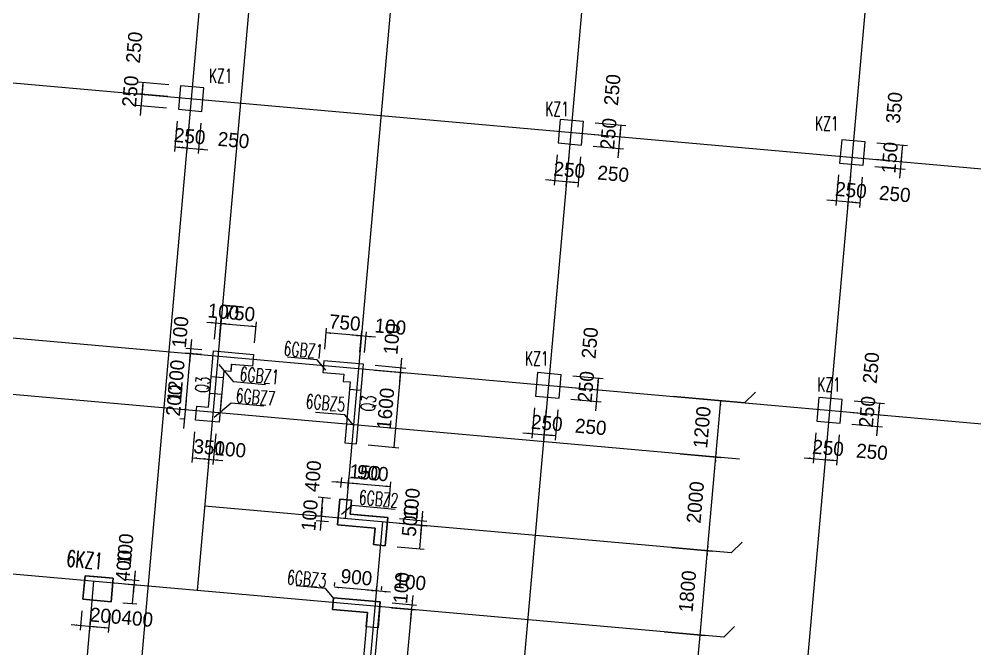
# Model space of a CAD drawing. Extents: x 387171 to 699106, y 11966 to 245688.
# Drawn here: x 638718 to 659030, y 62649 to 76034 of the extents above; entities that cross this region are included whole.
import ezdxf

# ---------------------------------------------------------------- set-up
doc = ezdxf.new("R2010")
doc.units = 0
doc.header["$LTSCALE"] = 100
doc.header["$MEASUREMENT"] = 0
for name, color, linetype in [('b边缘构件', 235, 'Continuous'), ('cnum', 7, 'Continuous'), ('COLU', 7, 'Continuous'), ('colu-主楼', 7, 'Continuous'), ('DIM', 3, 'Continuous'), ('DOTE', 253, 'Continuous'), ('L-AXIS', 3, 'Continuous'), ('NUM', 7, 'Continuous'), ('TEXT', 7, 'Continuous'), ('THIN', 7, 'Continuous'), ('wall-主楼', 2, 'Continuous'), ('Y阴影', 254, 'Continuous'), ('剪力墙身标注', 7, 'Continuous'), ('小尺寸', 4, 'Continuous'), ('柱', 2, 'Continuous')]:
    doc.layers.add(name, color=color, linetype=linetype)
doc.styles.add('hztxt', font='hztxt')
doc.styles.get("Standard").update_dxf_attribs({"font": 'standard'})
doc.dimstyles.get("Standard").update_dxf_attribs({"dimtxt": 300, "dimasz": 100, "dimexe": 100, "dimexo": 250, "dimgap": 100, "dimtad": 0, "dimtoh": 1, "dimdec": 0, "dimdsep": 46, "dimcen": 0.09, "dimclrt": 7, "dimadec": 0, "dimazin": 0, "dimtfac": 1, "dimtdec": 4, "dimtofl": 0, "dimtmove": 0, "dimatfit": 3, "dimfxl": 1, "dimtolj": 1, "dimtzin": 0, "dimarcsym": 0})

# ---------------------------------------------------------------- blocks, each defined once
blk = doc.blocks.new('*D3689')
at = {"layer": 'L-AXIS', "color": 0, "linetype": 'ByBlock', "lineweight": -2}
for p, q in [((652431, 63011), (653291, 62935)), ((652926, 59956), (653191, 62944)), ((652166, 60023), (653025, 59947))]:
    blk.add_line(p, q, dxfattribs=at)
for points in [[(653191, 62944), (653199, 62843), (653165, 62846)], [(652926, 59956), (652918, 60057), (652951, 60054)]]:
    blk.add_solid(points, dxfattribs=at)
at = {"layer": 'L-AXIS', "color": 7, "linetype": 'Continuous', "lineweight": -2, "insert": (652710, 61481), "char_height": 300, "width": 780, "attachment_point": 5, "rotation": 84.9316, "style": 'hztxt'}
blk.add_mtext('3000', dxfattribs=at)
blk = doc.blocks.new('*D235')
at = {"layer": 'L-AXIS', "color": 0, "linetype": 'ByBlock', "lineweight": -2}
for p, q in [((652767, 66796), (653626, 66720)), ((653350, 64737), (653527, 66729)), ((652590, 64804), (653450, 64728))]:
    blk.add_line(p, q, dxfattribs=at)
for points in [[(653527, 66729), (653534, 66628), (653501, 66631)], [(653350, 64737), (653342, 64838), (653375, 64835)]]:
    blk.add_solid(points, dxfattribs=at)
at = {"layer": 'L-AXIS', "color": 7, "linetype": 'Continuous', "lineweight": -2, "insert": (653090, 65764), "char_height": 300, "width": 780, "attachment_point": 5, "rotation": 84.9316, "style": 'hztxt'}
blk.add_mtext('2000', dxfattribs=at)
blk = doc.blocks.new('*D463')
at = {"layer": 'L-AXIS', "color": 0, "linetype": 'ByBlock', "lineweight": -2}
for p, q in [((652590, 64804), (653450, 64728)), ((653191, 62944), (653350, 64737)), ((652431, 63011), (653291, 62935))]:
    blk.add_line(p, q, dxfattribs=at)
for points in [[(653350, 64737), (653358, 64636), (653324, 64639)], [(653191, 62944), (653183, 63045), (653216, 63042)]]:
    blk.add_solid(points, dxfattribs=at)
at = {"layer": 'L-AXIS', "color": 7, "linetype": 'Continuous', "lineweight": -2, "insert": (652922, 63871), "char_height": 300, "width": 690, "attachment_point": 5, "rotation": 84.9316, "style": 'hztxt'}
blk.add_mtext('1800', dxfattribs=at)
blk = doc.blocks.new('*D709')
at = {"layer": 'L-AXIS', "color": 0, "linetype": 'ByBlock', "lineweight": -2}
for p, q in [((652873, 67992), (653732, 67915)), ((653527, 66729), (653633, 67924)), ((652767, 66796), (653626, 66720))]:
    blk.add_line(p, q, dxfattribs=at)
for points in [[(653633, 67924), (653640, 67823), (653607, 67826)], [(653527, 66729), (653519, 66830), (653552, 66827)]]:
    blk.add_solid(points, dxfattribs=at)
at = {"layer": 'L-AXIS', "color": 7, "linetype": 'Continuous', "lineweight": -2, "insert": (653231, 67358), "char_height": 300, "width": 690, "attachment_point": 5, "rotation": 84.9316, "style": 'hztxt'}
blk.add_mtext('1200', dxfattribs=at)
blk = doc.blocks.new('*D275')
at = {"layer": '小尺寸', "color": 0, "linetype": 'ByBlock', "lineweight": -2}
for p, q in [((642447, 67260), (642390, 66612)), ((642796, 67229), (642739, 66581)), ((642399, 66712), (642748, 66681))]:
    blk.add_line(p, q, dxfattribs=at)
for points in [[(642399, 66712), (642500, 66720), (642497, 66687)], [(642748, 66681), (642646, 66673), (642649, 66706)]]:
    blk.add_solid(points, dxfattribs=at)
at = {"layer": '小尺寸', "color": 7, "linetype": 'Continuous', "lineweight": -2, "insert": (642760, 66931), "char_height": 300, "width": 566.67, "attachment_point": 5, "rotation": 354.9316, "style": 'hztxt'}
blk.add_mtext('350', dxfattribs=at)
blk = doc.blocks.new('*D2735')
at = {"layer": '小尺寸', "color": 0, "linetype": 'ByBlock', "lineweight": -2}
for p, q in [((646279, 68576), (646926, 68519)), ((646685, 66934), (646827, 68528)), ((646137, 66983), (646785, 66925))]:
    blk.add_line(p, q, dxfattribs=at)
for points in [[(646827, 68528), (646834, 68427), (646801, 68430)], [(646685, 66934), (646678, 67035), (646711, 67032)]]:
    blk.add_solid(points, dxfattribs=at)
at = {"layer": '小尺寸', "color": 7, "linetype": 'Continuous', "lineweight": -2, "insert": (646507, 67753), "char_height": 300, "width": 685, "attachment_point": 5, "rotation": 84.9316, "style": 'hztxt'}
blk.add_mtext('1600', dxfattribs=at)
blk = doc.blocks.new('*D3227')
at = {"layer": '小尺寸', "color": 0, "linetype": 'ByBlock', "lineweight": -2}
for p, q in [((646288, 68676), (646935, 68619)), ((646809, 68329), (646853, 68827)), ((646279, 68576), (646926, 68519))]:
    blk.add_line(p, q, dxfattribs=at)
for points in [[(646835, 68628), (646828, 68729), (646861, 68726)], [(646827, 68528), (646834, 68427), (646801, 68430)]]:
    blk.add_solid(points, dxfattribs=at)
at = {"layer": '小尺寸', "color": 7, "linetype": 'Continuous', "lineweight": -2, "insert": (646639, 69238), "char_height": 300, "width": 476.67, "attachment_point": 5, "rotation": 84.9316, "style": 'hztxt'}
blk.add_mtext('100', dxfattribs=at)
blk = doc.blocks.new('*D1941')
at = {"layer": '小尺寸', "color": 0, "linetype": 'ByBlock', "lineweight": -2}
for p, q in [((642380, 69223), (642336, 68725)), ((642593, 68903), (642254, 68933)), ((642602, 69003), (642263, 69033))]:
    blk.add_line(p, q, dxfattribs=at)
for points in [[(642362, 69024), (642355, 69125), (642388, 69122)], [(642354, 68925), (642361, 68824), (642328, 68826)]]:
    blk.add_solid(points, dxfattribs=at)
at = {"layer": '小尺寸', "color": 7, "linetype": 'Continuous', "lineweight": -2, "insert": (642143, 69383), "char_height": 300, "width": 476.67, "attachment_point": 5, "rotation": 84.9316, "style": 'hztxt'}
blk.add_mtext('100', dxfattribs=at)
blk = doc.blocks.new('*D4309')
at = {"layer": '小尺寸', "color": 0, "linetype": 'ByBlock', "lineweight": -2}
for p, q in [((646613, 63854), (646115, 63899)), ((646316, 63905), (646323, 63981)), ((646416, 63896), (646423, 63972))]:
    blk.add_line(p, q, dxfattribs=at)
for points in [[(646314, 63881), (646213, 63873), (646216, 63906)], [(646414, 63872), (646515, 63880), (646512, 63847)]]:
    blk.add_solid(points, dxfattribs=at)
at = {"layer": '小尺寸', "color": 7, "linetype": 'Continuous', "lineweight": -2, "insert": (647031, 64068), "char_height": 300, "width": 476.67, "attachment_point": 5, "rotation": 354.9316, "style": 'hztxt'}
blk.add_mtext('100', dxfattribs=at)
blk = doc.blocks.new('*D169')
at = {"layer": '小尺寸', "color": 0, "linetype": 'ByBlock', "lineweight": -2}
for p, q in [((645420, 63984), (645427, 64060)), ((646314, 63881), (645418, 63960)), ((646316, 63905), (646323, 63981))]:
    blk.add_line(p, q, dxfattribs=at)
for points in [[(645418, 63960), (645519, 63968), (645516, 63935)], [(646314, 63881), (646213, 63873), (646216, 63906)]]:
    blk.add_solid(points, dxfattribs=at)
at = {"layer": '小尺寸', "color": 7, "linetype": 'Continuous', "lineweight": -2, "insert": (645888, 64170), "char_height": 300, "width": 556.67, "attachment_point": 5, "rotation": 354.9316, "style": 'hztxt'}
blk.add_mtext('900', dxfattribs=at)
blk = doc.blocks.new('*D2409')
at = {"layer": '小尺寸', "color": 0, "linetype": 'ByBlock', "lineweight": -2}
for p, q in [((647082, 63787), (647038, 63289)), ((646643, 63625), (647164, 63579)), ((646634, 63525), (647155, 63479))]:
    blk.add_line(p, q, dxfattribs=at)
for points in [[(647064, 63588), (647056, 63689), (647090, 63686)], [(647055, 63488), (647063, 63387), (647030, 63390)]]:
    blk.add_solid(points, dxfattribs=at)
at = {"layer": '小尺寸', "color": 7, "linetype": 'Continuous', "lineweight": -2, "insert": (646845, 63947), "char_height": 300, "width": 476.67, "attachment_point": 5, "rotation": 84.9316, "style": 'hztxt'}
blk.add_mtext('100', dxfattribs=at)
blk = doc.blocks.new('*D2652')
at = {"layer": '小尺寸', "color": 0, "linetype": 'ByBlock', "lineweight": -2}
for p, q in [((646634, 63525), (647155, 63479)), ((647055, 63488), (646711, 59603)), ((646290, 59641), (646810, 59594))]:
    blk.add_line(p, q, dxfattribs=at)
for points in [[(647055, 63488), (647063, 63387), (647030, 63390)], [(646711, 59603), (646703, 59704), (646736, 59701)]]:
    blk.add_solid(points, dxfattribs=at)
at = {"layer": '小尺寸', "color": 7, "linetype": 'Continuous', "lineweight": -2, "insert": (646634, 61568), "char_height": 300, "width": 775, "attachment_point": 5, "rotation": 84.9316, "style": 'hztxt'}
blk.add_mtext('3900', dxfattribs=at)
blk = doc.blocks.new('*D1016')
at = {"layer": '小尺寸', "color": 0, "linetype": 'ByBlock', "lineweight": -2}
for p, q in [((642873, 69230), (642913, 69677)), ((642705, 69595), (643203, 69551)), ((642973, 69221), (643012, 69668))]:
    blk.add_line(p, q, dxfattribs=at)
for points in [[(642904, 69577), (642803, 69569), (642806, 69602)], [(643004, 69568), (643105, 69576), (643102, 69543)]]:
    blk.add_solid(points, dxfattribs=at)
at = {"layer": '小尺寸', "color": 7, "linetype": 'Continuous', "lineweight": -2, "insert": (643061, 69814), "char_height": 300, "width": 476.67, "attachment_point": 5, "rotation": 354.9316, "style": 'hztxt'}
blk.add_mtext('100', dxfattribs=at)
blk = doc.blocks.new('*D1544')
at = {"layer": '小尺寸', "color": 0, "linetype": 'ByBlock', "lineweight": -2}
for p, q in [((642973, 69221), (643012, 69668)), ((643004, 69568), (643751, 69502)), ((643720, 69155), (643760, 69602))]:
    blk.add_line(p, q, dxfattribs=at)
for points in [[(643004, 69568), (643105, 69576), (643102, 69543)], [(643751, 69502), (643650, 69494), (643653, 69527)]]:
    blk.add_solid(points, dxfattribs=at)
at = {"layer": '小尺寸', "color": 7, "linetype": 'Continuous', "lineweight": -2, "insert": (643399, 69784), "char_height": 300, "width": 566.67, "attachment_point": 5, "rotation": 354.9316, "style": 'hztxt'}
blk.add_mtext('750', dxfattribs=at)
blk = doc.blocks.new('*D1813')
at = {"layer": '小尺寸', "color": 0, "linetype": 'ByBlock', "lineweight": -2}
for p, q in [((646290, 69273), (645792, 69317)), ((645961, 68956), (646000, 69399)), ((646061, 68947), (646100, 69391))]:
    blk.add_line(p, q, dxfattribs=at)
for points in [[(645992, 69300), (645890, 69292), (645893, 69325)], [(646091, 69291), (646192, 69299), (646189, 69265)]]:
    blk.add_solid(points, dxfattribs=at)
at = {"layer": '小尺寸', "color": 7, "linetype": 'Continuous', "lineweight": -2, "insert": (646609, 69496), "char_height": 300, "width": 476.67, "attachment_point": 5, "rotation": 354.9316, "style": 'hztxt'}
blk.add_mtext('100', dxfattribs=at)
blk = doc.blocks.new('*D3851')
at = {"layer": '小尺寸', "color": 0, "linetype": 'ByBlock', "lineweight": -2}
for p, q in [((645214, 69022), (645253, 69466)), ((645992, 69300), (645244, 69366)), ((645961, 68956), (646000, 69399))]:
    blk.add_line(p, q, dxfattribs=at)
for points in [[(645244, 69366), (645346, 69374), (645343, 69341)], [(645992, 69300), (645890, 69292), (645893, 69325)]]:
    blk.add_solid(points, dxfattribs=at)
at = {"layer": '小尺寸', "color": 7, "linetype": 'Continuous', "lineweight": -2, "insert": (645640, 69582), "char_height": 300, "width": 566.67, "attachment_point": 5, "rotation": 354.9316, "style": 'hztxt'}
blk.add_mtext('750', dxfattribs=at)
blk = doc.blocks.new('*D4082')
at = {"layer": '小尺寸', "color": 0, "linetype": 'ByBlock', "lineweight": -2}
for p, q in [((645709, 66105), (645724, 66278)), ((645715, 66179), (646611, 66099)), ((646575, 65689), (646620, 66199))]:
    blk.add_line(p, q, dxfattribs=at)
for points in [[(645715, 66179), (645816, 66186), (645813, 66153)], [(646611, 66099), (646510, 66091), (646513, 66125)]]:
    blk.add_solid(points, dxfattribs=at)
at = {"layer": '小尺寸', "color": 7, "linetype": 'Continuous', "lineweight": -2, "insert": (646235, 66384), "char_height": 300, "width": 556.67, "attachment_point": 5, "rotation": 354.9316, "style": 'hztxt'}
blk.add_mtext('900', dxfattribs=at)
blk = doc.blocks.new('*D4320')
at = {"layer": '小尺寸', "color": 0, "linetype": 'ByBlock', "lineweight": -2}
for p, q in [((646793, 65318), (647370, 65267)), ((647271, 65276), (647227, 64778)), ((646749, 64820), (647326, 64769))]:
    blk.add_line(p, q, dxfattribs=at)
for points in [[(647271, 65276), (647278, 65175), (647245, 65178)], [(647227, 64778), (647219, 64879), (647252, 64876)]]:
    blk.add_solid(points, dxfattribs=at)
at = {"layer": '小尺寸', "color": 7, "linetype": 'Continuous', "lineweight": -2, "insert": (647028, 65372), "char_height": 300, "width": 566.67, "attachment_point": 5, "rotation": 84.9316, "style": 'hztxt'}
blk.add_mtext('500', dxfattribs=at)
blk = doc.blocks.new('*D4286')
at = {"layer": '小尺寸', "color": 0, "linetype": 'ByBlock', "lineweight": -2}
for p, q in [((645334, 65849), (645076, 65872)), ((645140, 65465), (645175, 65863)), ((645299, 65451), (645040, 65474))]:
    blk.add_line(p, q, dxfattribs=at)
for points in [[(645175, 65863), (645183, 65762), (645150, 65765)], [(645140, 65465), (645132, 65566), (645165, 65563)]]:
    blk.add_solid(points, dxfattribs=at)
at = {"layer": '小尺寸', "color": 7, "linetype": 'Continuous', "lineweight": -2, "insert": (644965, 66320), "char_height": 300, "width": 576.67, "attachment_point": 5, "rotation": 84.9316, "style": 'hztxt'}
blk.add_mtext('400', dxfattribs=at)
blk = doc.blocks.new('*D2830')
at = {"layer": '小尺寸', "color": 0, "linetype": 'ByBlock', "lineweight": -2}
for p, q in [((645158, 65664), (645114, 65166)), ((645299, 65451), (645041, 65474)), ((645290, 65351), (645032, 65374))]:
    blk.add_line(p, q, dxfattribs=at)
for points in [[(645141, 65465), (645133, 65566), (645166, 65563)], [(645132, 65365), (645140, 65264), (645106, 65267)]]:
    blk.add_solid(points, dxfattribs=at)
at = {"layer": '小尺寸', "color": 7, "linetype": 'Continuous', "lineweight": -2, "insert": (644892, 65489), "char_height": 300, "width": 476.67, "attachment_point": 5, "rotation": 84.9316, "style": 'hztxt'}
blk.add_mtext('100', dxfattribs=at)
blk = doc.blocks.new('*D3073')
at = {"layer": '小尺寸', "color": 0, "linetype": 'ByBlock', "lineweight": -2}
for p, q in [((646802, 65418), (647382, 65366)), ((647256, 65077), (647300, 65575)), ((646793, 65318), (647373, 65267))]:
    blk.add_line(p, q, dxfattribs=at)
for points in [[(647282, 65375), (647275, 65476), (647308, 65473)], [(647273, 65276), (647281, 65175), (647248, 65178)]]:
    blk.add_solid(points, dxfattribs=at)
at = {"layer": '小尺寸', "color": 7, "linetype": 'Continuous', "lineweight": -2, "insert": (647063, 65734), "char_height": 300, "width": 476.67, "attachment_point": 5, "rotation": 84.9316, "style": 'hztxt'}
blk.add_mtext('100', dxfattribs=at)
blk = doc.blocks.new('*D1314')
at = {"layer": '小尺寸', "color": 0, "linetype": 'ByBlock', "lineweight": -2}
for p, q in [((642796, 67229), (642739, 66579)), ((642896, 67220), (642838, 66570)), ((642548, 66697), (643046, 66652))]:
    blk.add_line(p, q, dxfattribs=at)
for points in [[(642747, 66679), (642646, 66671), (642649, 66704)], [(642847, 66670), (642948, 66678), (642945, 66645)]]:
    blk.add_solid(points, dxfattribs=at)
at = {"layer": '小尺寸', "color": 7, "linetype": 'Continuous', "lineweight": -2, "insert": (643206, 66889), "char_height": 300, "width": 476.67, "attachment_point": 5, "rotation": 354.9316, "style": 'hztxt'}
blk.add_mtext('100', dxfattribs=at)
blk = doc.blocks.new('*D1537')
at = {"layer": '小尺寸', "color": 0, "linetype": 'ByBlock', "lineweight": -2}
for p, q in [((642267, 67928), (642214, 67331)), ((642238, 67730), (642150, 67738)), ((642221, 67531), (642132, 67539))]:
    blk.add_line(p, q, dxfattribs=at)
for points in [[(642249, 67729), (642241, 67830), (642275, 67827)], [(642232, 67530), (642239, 67429), (642206, 67432)]]:
    blk.add_solid(points, dxfattribs=at)
at = {"layer": '小尺寸', "color": 7, "linetype": 'Continuous', "lineweight": -2, "insert": (642016, 67931), "char_height": 300, "width": 566.67, "attachment_point": 5, "rotation": 84.9316, "style": 'hztxt'}
blk.add_mtext('200', dxfattribs=at)
blk = doc.blocks.new('*D2758')
at = {"layer": '小尺寸', "color": 0, "linetype": 'ByBlock', "lineweight": -2}
for p, q in [((640052, 63457), (640016, 63048)), ((640252, 63439), (640215, 63030)), ((639826, 63165), (640423, 63112))]:
    blk.add_line(p, q, dxfattribs=at)
for points in [[(640025, 63148), (639924, 63140), (639927, 63173)], [(640224, 63130), (640325, 63138), (640322, 63104)]]:
    blk.add_solid(points, dxfattribs=at)
at = {"layer": '小尺寸', "color": 7, "linetype": 'Continuous', "lineweight": -2, "insert": (640558, 63351), "char_height": 300, "width": 566.67, "attachment_point": 5, "rotation": 354.9316, "style": 'hztxt'}
blk.add_mtext('200', dxfattribs=at)
blk = doc.blocks.new('*D2987')
at = {"layer": '小尺寸', "color": 0, "linetype": 'ByBlock', "lineweight": -2}
for p, q in [((640252, 63439), (640215, 63030)), ((640650, 63404), (640614, 62995)), ((640224, 63130), (640622, 63095))]:
    blk.add_line(p, q, dxfattribs=at)
for points in [[(640224, 63130), (640325, 63138), (640322, 63104)], [(640622, 63095), (640521, 63087), (640524, 63120)]]:
    blk.add_solid(points, dxfattribs=at)
at = {"layer": '小尺寸', "color": 7, "linetype": 'Continuous', "lineweight": -2, "insert": (641230, 63292), "char_height": 300, "width": 576.67, "attachment_point": 5, "rotation": 354.9316, "style": 'hztxt'}
blk.add_mtext('400', dxfattribs=at)
blk = doc.blocks.new('*D2954')
at = {"layer": '小尺寸', "color": 0, "linetype": 'ByBlock', "lineweight": -2}
for p, q in [((641184, 64310), (641140, 63812)), ((640956, 64029), (641257, 64002)), ((640965, 64129), (641266, 64102))]:
    blk.add_line(p, q, dxfattribs=at)
for points in [[(641167, 64111), (641159, 64212), (641192, 64209)], [(641158, 64011), (641165, 63910), (641132, 63913)]]:
    blk.add_solid(points, dxfattribs=at)
at = {"layer": '小尺寸', "color": 7, "linetype": 'Continuous', "lineweight": -2, "insert": (640974, 64767), "char_height": 300, "width": 476.67, "attachment_point": 5, "rotation": 84.9316, "style": 'hztxt'}
blk.add_mtext('100', dxfattribs=at)
blk = doc.blocks.new('*D3172')
at = {"layer": '小尺寸', "color": 0, "linetype": 'ByBlock', "lineweight": -2}
for p, q in [((640956, 64029), (641257, 64002)), ((641158, 64011), (641122, 63613)), ((640921, 63630), (641222, 63604))]:
    blk.add_line(p, q, dxfattribs=at)
for points in [[(641158, 64011), (641165, 63910), (641132, 63913)], [(641122, 63613), (641115, 63714), (641148, 63711)]]:
    blk.add_solid(points, dxfattribs=at)
at = {"layer": '小尺寸', "color": 7, "linetype": 'Continuous', "lineweight": -2, "insert": (640943, 64420), "char_height": 300, "width": 576.67, "attachment_point": 5, "rotation": 84.9316, "style": 'hztxt'}
blk.add_mtext('400', dxfattribs=at)
blk = doc.blocks.new('*D2892')
at = {"layer": '小尺寸', "color": 0, "linetype": 'ByBlock', "lineweight": -2}
for p, q in [((645556, 66081), (645574, 66292)), ((645705, 66067), (645724, 66278)), ((645366, 66210), (645914, 66161))]:
    blk.add_line(p, q, dxfattribs=at)
for points in [[(645566, 66192), (645464, 66184), (645467, 66217)], [(645715, 66179), (645816, 66186), (645813, 66153)]]:
    blk.add_solid(points, dxfattribs=at)
at = {"layer": '小尺寸', "color": 7, "linetype": 'Continuous', "lineweight": -2, "insert": (646074, 66398), "char_height": 300, "width": 476.67, "attachment_point": 5, "rotation": 354.9316, "style": 'hztxt'}
blk.add_mtext('150', dxfattribs=at)
blk = doc.blocks.new('*D3123')
at = {"layer": '小尺寸', "color": 0, "linetype": 'ByBlock', "lineweight": -2}
for p, q in [((642354, 68925), (642248, 67729)), ((642593, 68903), (642254, 68933)), ((642487, 67708), (642148, 67738))]:
    blk.add_line(p, q, dxfattribs=at)
for points in [[(642354, 68925), (642361, 68824), (642328, 68826)], [(642248, 67729), (642240, 67830), (642273, 67827)]]:
    blk.add_solid(points, dxfattribs=at)
at = {"layer": '小尺寸', "color": 7, "linetype": 'Continuous', "lineweight": -2, "insert": (642052, 68349), "char_height": 300, "width": 690, "attachment_point": 5, "rotation": 84.9316, "style": 'hztxt'}
blk.add_mtext('1200', dxfattribs=at)
blk = doc.blocks.new('*D3832')
at = {"layer": 'DIM', "color": 0, "linetype": 'ByBlock', "lineweight": -2}
for p, q in [((656134, 72722), (656076, 72075)), ((656383, 72700), (656326, 72053)), ((655886, 72192), (656534, 72134))]:
    blk.add_line(p, q, dxfattribs=at)
for points in [[(656085, 72174), (655984, 72166), (655987, 72200)], [(656334, 72152), (656435, 72160), (656432, 72127)]]:
    blk.add_solid(points, dxfattribs=at)
at = {"layer": 'DIM', "color": 7, "linetype": 'Continuous', "lineweight": -2, "insert": (656397, 72398), "char_height": 300, "width": 566.67, "attachment_point": 5, "rotation": 354.9316, "style": 'hztxt'}
blk.add_mtext('250', dxfattribs=at)
blk = doc.blocks.new('*D4042')
at = {"layer": 'DIM', "color": 0, "linetype": 'ByBlock', "lineweight": -2}
for p, q in [((656383, 72700), (656326, 72053)), ((656632, 72678), (656575, 72030)), ((656334, 72152), (656583, 72130))]:
    blk.add_line(p, q, dxfattribs=at)
for points in [[(656334, 72152), (656435, 72160), (656432, 72127)], [(656583, 72130), (656482, 72122), (656485, 72155)]]:
    blk.add_solid(points, dxfattribs=at)
at = {"layer": 'DIM', "color": 7, "linetype": 'Continuous', "lineweight": -2, "insert": (657329, 72315), "char_height": 300, "width": 566.67, "attachment_point": 5, "rotation": 354.9316, "style": 'hztxt'}
blk.add_mtext('250', dxfattribs=at)
blk = doc.blocks.new('*D170')
at = {"layer": 'DIM', "color": 0, "linetype": 'ByBlock', "lineweight": -2}
for p, q in [((657433, 72657), (657482, 73205)), ((656916, 73054), (657564, 72997)), ((656903, 72905), (657551, 72847))]:
    blk.add_line(p, q, dxfattribs=at)
for points in [[(657464, 73006), (657456, 73107), (657490, 73104)], [(657451, 72856), (657459, 72755), (657425, 72758)]]:
    blk.add_solid(points, dxfattribs=at)
at = {"layer": 'DIM', "color": 7, "linetype": 'Continuous', "lineweight": -2, "insert": (657221, 73089), "char_height": 300, "width": 476.67, "attachment_point": 5, "rotation": 84.9316, "style": 'hztxt'}
blk.add_mtext('150', dxfattribs=at)
blk = doc.blocks.new('*D392')
at = {"layer": 'DIM', "color": 0, "linetype": 'ByBlock', "lineweight": -2}
for p, q in [((656947, 73403), (657595, 73345)), ((657464, 73006), (657495, 73354)), ((656916, 73054), (657564, 72997))]:
    blk.add_line(p, q, dxfattribs=at)
for points in [[(657495, 73354), (657503, 73253), (657470, 73256)], [(657464, 73006), (657456, 73107), (657490, 73104)]]:
    blk.add_solid(points, dxfattribs=at)
at = {"layer": 'DIM', "color": 7, "linetype": 'Continuous', "lineweight": -2, "insert": (657315, 74150), "char_height": 300, "width": 566.67, "attachment_point": 5, "rotation": 84.9316, "style": 'hztxt'}
blk.add_mtext('350', dxfattribs=at)
blk = doc.blocks.new('*D2211')
at = {"layer": 'DIM', "color": 0, "linetype": 'ByBlock', "lineweight": -2}
for p, q in [((655648, 67244), (655591, 66596)), ((655897, 67221), (655840, 66574)), ((655400, 66713), (656048, 66656))]:
    blk.add_line(p, q, dxfattribs=at)
for points in [[(655599, 66696), (655498, 66688), (655501, 66721)], [(655848, 66674), (655950, 66681), (655947, 66648)]]:
    blk.add_solid(points, dxfattribs=at)
at = {"layer": 'DIM', "color": 7, "linetype": 'Continuous', "lineweight": -2, "insert": (655911, 66919), "char_height": 300, "width": 566.67, "attachment_point": 5, "rotation": 354.9316, "style": 'hztxt'}
blk.add_mtext('250', dxfattribs=at)
blk = doc.blocks.new('*D2722')
at = {"layer": 'DIM', "color": 0, "linetype": 'ByBlock', "lineweight": -2}
for p, q in [((655897, 67221), (655840, 66574)), ((656146, 67199), (656089, 66552)), ((655848, 66674), (656097, 66652))]:
    blk.add_line(p, q, dxfattribs=at)
for points in [[(655848, 66674), (655950, 66681), (655947, 66648)], [(656097, 66652), (655996, 66644), (655999, 66677)]]:
    blk.add_solid(points, dxfattribs=at)
at = {"layer": 'DIM', "color": 7, "linetype": 'Continuous', "lineweight": -2, "insert": (656843, 66836), "char_height": 300, "width": 566.67, "attachment_point": 5, "rotation": 354.9316, "style": 'hztxt'}
blk.add_mtext('250', dxfattribs=at)
blk = doc.blocks.new('*D2924')
at = {"layer": 'DIM', "color": 0, "linetype": 'ByBlock', "lineweight": -2}
for p, q in [((656439, 67675), (657087, 67618)), ((656947, 67179), (657005, 67826)), ((656417, 67426), (657065, 67369))]:
    blk.add_line(p, q, dxfattribs=at)
for points in [[(656987, 67627), (656979, 67728), (657013, 67725)], [(656965, 67378), (656973, 67277), (656940, 67280)]]:
    blk.add_solid(points, dxfattribs=at)
at = {"layer": 'DIM', "color": 7, "linetype": 'Continuous', "lineweight": -2, "insert": (656742, 67689), "char_height": 300, "width": 566.67, "attachment_point": 5, "rotation": 84.9316, "style": 'hztxt'}
blk.add_mtext('250', dxfattribs=at)
blk = doc.blocks.new('*D938')
at = {"layer": 'DIM', "color": 0, "linetype": 'ByBlock', "lineweight": -2}
for p, q in [((656461, 67924), (657109, 67867)), ((656987, 67627), (657009, 67876)), ((656439, 67675), (657087, 67618))]:
    blk.add_line(p, q, dxfattribs=at)
for points in [[(657009, 67876), (657017, 67775), (656984, 67778)], [(656987, 67627), (656979, 67728), (657013, 67725)]]:
    blk.add_solid(points, dxfattribs=at)
at = {"layer": 'DIM', "color": 7, "linetype": 'Continuous', "lineweight": -2, "insert": (656824, 68621), "char_height": 300, "width": 566.67, "attachment_point": 5, "rotation": 84.9316, "style": 'hztxt'}
blk.add_mtext('250', dxfattribs=at)
blk = doc.blocks.new('*D53')
at = {"layer": 'DIM', "color": 0, "linetype": 'ByBlock', "lineweight": -2}
for p, q in [((650149, 73153), (650091, 72505)), ((650398, 73130), (650340, 72483)), ((649901, 72622), (650548, 72565))]:
    blk.add_line(p, q, dxfattribs=at)
for points in [[(650100, 72605), (649999, 72597), (650002, 72630)], [(650349, 72583), (650450, 72590), (650447, 72557)]]:
    blk.add_solid(points, dxfattribs=at)
at = {"layer": 'DIM', "color": 7, "linetype": 'Continuous', "lineweight": -2, "insert": (650411, 72828), "char_height": 300, "width": 566.67, "attachment_point": 5, "rotation": 354.9316, "style": 'hztxt'}
blk.add_mtext('250', dxfattribs=at)
blk = doc.blocks.new('*D313')
at = {"layer": 'DIM', "color": 0, "linetype": 'ByBlock', "lineweight": -2}
for p, q in [((650398, 73130), (650340, 72483)), ((650647, 73108), (650589, 72461)), ((650349, 72583), (650598, 72561))]:
    blk.add_line(p, q, dxfattribs=at)
for points in [[(650349, 72583), (650450, 72590), (650447, 72557)], [(650598, 72561), (650497, 72553), (650500, 72586)]]:
    blk.add_solid(points, dxfattribs=at)
at = {"layer": 'DIM', "color": 7, "linetype": 'Continuous', "lineweight": -2, "insert": (651344, 72745), "char_height": 300, "width": 566.67, "attachment_point": 5, "rotation": 354.9316, "style": 'hztxt'}
blk.add_mtext('250', dxfattribs=at)
blk = doc.blocks.new('*D504')
at = {"layer": 'DIM', "color": 0, "linetype": 'ByBlock', "lineweight": -2}
for p, q in [((651448, 73087), (651505, 73735)), ((650940, 73584), (651587, 73527)), ((650918, 73335), (651565, 73278))]:
    blk.add_line(p, q, dxfattribs=at)
for points in [[(651488, 73536), (651480, 73637), (651513, 73634)], [(651466, 73287), (651473, 73186), (651440, 73189)]]:
    blk.add_solid(points, dxfattribs=at)
at = {"layer": 'DIM', "color": 7, "linetype": 'Continuous', "lineweight": -2, "insert": (651242, 73598), "char_height": 300, "width": 566.67, "attachment_point": 5, "rotation": 84.9316, "style": 'hztxt'}
blk.add_mtext('250', dxfattribs=at)
blk = doc.blocks.new('*D3015')
at = {"layer": 'DIM', "color": 0, "linetype": 'ByBlock', "lineweight": -2}
for p, q in [((650962, 73833), (651609, 73776)), ((651488, 73536), (651510, 73785)), ((650940, 73584), (651587, 73527))]:
    blk.add_line(p, q, dxfattribs=at)
for points in [[(651510, 73785), (651517, 73684), (651484, 73687)], [(651488, 73536), (651480, 73637), (651513, 73634)]]:
    blk.add_solid(points, dxfattribs=at)
at = {"layer": 'DIM', "color": 7, "linetype": 'Continuous', "lineweight": -2, "insert": (651325, 74530), "char_height": 300, "width": 566.67, "attachment_point": 5, "rotation": 84.9316, "style": 'hztxt'}
blk.add_mtext('250', dxfattribs=at)
blk = doc.blocks.new('*D3464')
at = {"layer": 'DIM', "color": 0, "linetype": 'ByBlock', "lineweight": -2}
for p, q in [((641897, 74637), (641250, 74695)), ((641350, 74686), (641327, 74437)), ((641875, 74388), (641228, 74446))]:
    blk.add_line(p, q, dxfattribs=at)
for points in [[(641350, 74686), (641357, 74585), (641324, 74588)], [(641327, 74437), (641320, 74538), (641353, 74535)]]:
    blk.add_solid(points, dxfattribs=at)
at = {"layer": 'DIM', "color": 7, "linetype": 'Continuous', "lineweight": -2, "insert": (641165, 75432), "char_height": 300, "width": 566.67, "attachment_point": 5, "rotation": 84.9316, "style": 'hztxt'}
blk.add_mtext('250', dxfattribs=at)
blk = doc.blocks.new('*D3716')
at = {"layer": 'DIM', "color": 0, "linetype": 'ByBlock', "lineweight": -2}
for p, q in [((641345, 74636), (641288, 73989)), ((641875, 74388), (641228, 74446)), ((641853, 74139), (641206, 74197))]:
    blk.add_line(p, q, dxfattribs=at)
for points in [[(641327, 74437), (641320, 74538), (641353, 74535)], [(641305, 74188), (641313, 74087), (641280, 74090)]]:
    blk.add_solid(points, dxfattribs=at)
at = {"layer": 'DIM', "color": 7, "linetype": 'Continuous', "lineweight": -2, "insert": (641082, 74499), "char_height": 300, "width": 566.67, "attachment_point": 5, "rotation": 84.9316, "style": 'hztxt'}
blk.add_mtext('250', dxfattribs=at)
blk = doc.blocks.new('*D3900')
at = {"layer": 'DIM', "color": 0, "linetype": 'ByBlock', "lineweight": -2}
for p, q in [((642080, 73868), (642023, 73221)), ((642329, 73846), (642272, 73199)), ((642032, 73320), (642281, 73298))]:
    blk.add_line(p, q, dxfattribs=at)
for points in [[(642032, 73320), (642133, 73328), (642130, 73295)], [(642281, 73298), (642180, 73290), (642182, 73324)]]:
    blk.add_solid(points, dxfattribs=at)
at = {"layer": 'DIM', "color": 7, "linetype": 'Continuous', "lineweight": -2, "insert": (642343, 73544), "char_height": 300, "width": 566.67, "attachment_point": 5, "rotation": 354.9316, "style": 'hztxt'}
blk.add_mtext('250', dxfattribs=at)
blk = doc.blocks.new('*D3876')
at = {"layer": 'DIM', "color": 0, "linetype": 'ByBlock', "lineweight": -2}
for p, q in [((642329, 73846), (642272, 73199)), ((642578, 73824), (642521, 73176)), ((642081, 73316), (642729, 73258))]:
    blk.add_line(p, q, dxfattribs=at)
for points in [[(642281, 73298), (642180, 73290), (642182, 73324)], [(642530, 73276), (642631, 73284), (642628, 73251)]]:
    blk.add_solid(points, dxfattribs=at)
at = {"layer": 'DIM', "color": 7, "linetype": 'Continuous', "lineweight": -2, "insert": (643275, 73461), "char_height": 300, "width": 566.67, "attachment_point": 5, "rotation": 354.9316, "style": 'hztxt'}
blk.add_mtext('250', dxfattribs=at)
blk = doc.blocks.new('*D1881')
at = {"layer": 'DIM', "color": 0, "linetype": 'ByBlock', "lineweight": -2}
for p, q in [((649671, 67774), (649614, 67126)), ((649920, 67752), (649863, 67104)), ((649424, 67243), (650071, 67186))]:
    blk.add_line(p, q, dxfattribs=at)
for points in [[(649623, 67226), (649522, 67218), (649525, 67251)], [(649872, 67204), (649973, 67211), (649970, 67178)]]:
    blk.add_solid(points, dxfattribs=at)
at = {"layer": 'DIM', "color": 7, "linetype": 'Continuous', "lineweight": -2, "insert": (649934, 67449), "char_height": 300, "width": 566.67, "attachment_point": 5, "rotation": 354.9316, "style": 'hztxt'}
blk.add_mtext('250', dxfattribs=at)
blk = doc.blocks.new('*D4267')
at = {"layer": 'DIM', "color": 0, "linetype": 'ByBlock', "lineweight": -2}
for p, q in [((649920, 67752), (649863, 67104)), ((650170, 67729), (650112, 67082)), ((649872, 67204), (650121, 67182))]:
    blk.add_line(p, q, dxfattribs=at)
for points in [[(649872, 67204), (649973, 67211), (649970, 67178)], [(650121, 67182), (650020, 67174), (650023, 67207)]]:
    blk.add_solid(points, dxfattribs=at)
at = {"layer": 'DIM', "color": 7, "linetype": 'Continuous', "lineweight": -2, "insert": (650867, 67366), "char_height": 300, "width": 566.67, "attachment_point": 5, "rotation": 354.9316, "style": 'hztxt'}
blk.add_mtext('250', dxfattribs=at)
blk = doc.blocks.new('*D97')
at = {"layer": 'DIM', "color": 0, "linetype": 'ByBlock', "lineweight": -2}
for p, q in [((650971, 67709), (651028, 68356)), ((650463, 68205), (651110, 68148)), ((650441, 67956), (651088, 67899))]:
    blk.add_line(p, q, dxfattribs=at)
for points in [[(651011, 68157), (651003, 68258), (651036, 68255)], [(650988, 67908), (650996, 67807), (650963, 67810)]]:
    blk.add_solid(points, dxfattribs=at)
at = {"layer": 'DIM', "color": 7, "linetype": 'Continuous', "lineweight": -2, "insert": (650765, 68219), "char_height": 300, "width": 566.67, "attachment_point": 5, "rotation": 84.9316, "style": 'hztxt'}
blk.add_mtext('250', dxfattribs=at)
blk = doc.blocks.new('*D342')
at = {"layer": 'DIM', "color": 0, "linetype": 'ByBlock', "lineweight": -2}
for p, q in [((650485, 68454), (651132, 68397)), ((651011, 68157), (651033, 68406)), ((650463, 68205), (651110, 68148))]:
    blk.add_line(p, q, dxfattribs=at)
for points in [[(651011, 68157), (651003, 68258), (651036, 68255)], [(651033, 68406), (651040, 68305), (651007, 68308)]]:
    blk.add_solid(points, dxfattribs=at)
at = {"layer": 'DIM', "color": 7, "linetype": 'Continuous', "lineweight": -2, "insert": (650848, 69152), "char_height": 300, "width": 566.67, "attachment_point": 5, "rotation": 84.9316, "style": 'hztxt'}
blk.add_mtext('250', dxfattribs=at)

msp = doc.modelspace()

# ---------------------------------------------------------------- hatches: boundary and pattern name
at = {"layer": 'Y阴影'}
h = msp.add_hatch(dxfattribs=at)
h.set_pattern_fill('ANSI31', color=256, scale=25, angle=-21.95462, style=0)
h.set_pattern_definition([])
h.paths.add_polyline_path([(642802.9, 68433), (642851.5, 68980.9), (643698.1, 68905.8), (643676, 68656.8), (643228.1, 68696.5), (643214.9, 68547.1), (643065.5, 68560.3), (643052.2, 68410.9)], flags=0)
h = msp.add_hatch(dxfattribs=at)
h.set_pattern_fill('ANSI31', color=256, scale=25, angle=-21.95462, style=0)
h.set_pattern_definition([])
h.paths.add_polyline_path([(645169.8, 68524.3), (645618.1, 68484.5), (645604.8, 68335.1), (645754.2, 68321.8), (645741, 68172.4), (645990, 68150.3), (646038.6, 68698.2), (645191.9, 68773.3)], flags=0)
h = msp.add_hatch(dxfattribs=at)
h.set_pattern_fill('ANSI31', color=256, scale=25, angle=-21.95462, style=0)
h.set_pattern_definition([])
h.paths.add_polyline_path([(643021, 68062.3), (642968, 67464.6), (642469.6, 67508.8), (642496.1, 67807.7), (642745.1, 67785.6), (642771.6, 68084.4)], flags=0)
h = msp.add_hatch(dxfattribs=at)
h.set_pattern_fill('ANSI31', color=256, scale=25, angle=-21.95462, style=0)
h.set_pattern_definition([])
h.paths.add_polyline_path([(645675.1, 67425.3), (645639.7, 67026.9), (645888.4, 67004.8), (645923.8, 67403.3)], flags=0)
h = msp.add_hatch(dxfattribs=at)
h.set_pattern_fill('ANSI31', color=256, scale=25, angle=-21.95462, style=0)
h.set_pattern_definition([])
h.paths.add_polyline_path([(646553.1, 65440), (646500.1, 64842.3), (646250.9, 64864.4), (646281.8, 65213.1), (646032.8, 65235.2), (645485, 65283.8), (645533.6, 65831.6), (645782.6, 65809.5), (645756.1, 65510.7), (646055.1, 65484.2)], flags=0)
h = msp.add_hatch(dxfattribs=at)
h.set_pattern_fill('ANSI31', color=256, scale=25, angle=-21.95462, style=0)
h.set_pattern_definition([])
h.paths.add_polyline_path([(646394.1, 63647), (646345.5, 63099.2), (646096.3, 63121.3), (646122.8, 63420.1), (645375.9, 63486.4), (645398, 63735.4)], flags=0)

# ---------------------------------------------------------------- linework, layer by layer
at = {"layer": 'b边缘构件'}
for points in [[(642802.9, 68433), (642851.5, 68980.9), (643698.1, 68905.8), (643676, 68656.8), (643228.1, 68696.5), (643214.9, 68547.1), (643065.5, 68560.3), (643052.2, 68410.9)], [(645169.8, 68524.3), (645618.1, 68484.5), (645604.8, 68335.1), (645754.2, 68321.8), (645741, 68172.4), (645990, 68150.3), (646038.6, 68698.2), (645191.9, 68773.3)]]:
    msp.add_lwpolyline(points, close=True, dxfattribs=at)
for points in [[(643021, 68062.3), (642968, 67464.6), (642469.6, 67508.8), (642496.1, 67807.7), (642745.1, 67785.6), (642771.6, 68084.4), (643021, 68062.3)], [(645675.1, 67425.3), (645639.7, 67026.9), (645888.4, 67004.8), (645923.8, 67403.3), (645675.1, 67425.3)], [(646553.1, 65440), (646500.1, 64842.3), (646250.9, 64864.4), (646281.8, 65213.1), (646032.8, 65235.2), (645485, 65283.8), (645533.6, 65831.6), (645782.6, 65809.5), (645756.1, 65510.7), (646055.1, 65484.2), (646553.1, 65440)], [(646394.1, 63647), (646345.5, 63099.2), (646096.3, 63121.3), (646122.8, 63420.1), (645375.9, 63486.4), (645398, 63735.4), (646394.1, 63647)]]:
    msp.add_lwpolyline(points, dxfattribs=at)
at = {"layer": 'COLU'}
for points in [[(642102.3, 74117.1), (642600.3, 74073), (642644.5, 74571), (642146.5, 74615.2)], [(650170.6, 73401.5), (650668.7, 73357.4), (650712.8, 73855.4), (650214.8, 73899.6)], [(656156, 72971.1), (656654, 72926.9), (656698.2, 73425), (656200.2, 73469.1)], [(649693.6, 68022.7), (650191.6, 67978.5), (650235.8, 68476.5), (649737.7, 68520.7)], [(655670.1, 67492.6), (656168.1, 67448.4), (656212.3, 67946.5), (655714.3, 67990.6)]]:
    msp.add_lwpolyline(points, close=True, dxfattribs=at)
at = {"layer": 'colu-主楼'}
msp.add_lwpolyline([(640716.4, 64150.6), (640118.7, 64203.6), (640074.6, 63705.6), (640672.2, 63652.6)], close=True, dxfattribs=at)
at = {"layer": 'DOTE'}
for p, q in [((644842.6, 102184.8), (639406.7, 40893.9)), ((650971.8, 79605), (647475, 40178.3)), ((586343.3, 79313.4), (664486.6, 72382.8)), ((656948.3, 79075), (653451.5, 39648.3)), ((643670.2, 77080.1), (642500.5, 63892)), ((646658.4, 76815.1), (645647.8, 65419.9)), ((569231.6, 75409.9), (664009.5, 67003.9)), ((652518.1, 66818.4), (592525.8, 72139.2)), ((652182.4, 63033.3), (592190.1, 68354)), ((652341.4, 64826.2), (642659.5, 65684.9)), ((645325.3, 52727.8), (646444.7, 65349.2)), ((639348.7, 53257.9), (640309.1, 64086.3))]:
    msp.add_line(p, q, dxfattribs=at)
at = {"layer": 'L-AXIS'}
for p, q in [((654134.6, 67879.8), (654364.9, 68104.7)), ((654134.6, 67879.8), (652624.1, 68013.7)), ((654028.6, 66684.4), (652518.1, 66818.4)), ((653851.9, 64692.3), (652341.4, 64826.2)), ((653851.9, 64692.3), (654082.2, 64917.2)), ((653692.9, 62899.3), (652182.4, 63033.3)), ((653692.9, 62899.3), (653923.2, 63124.3))]:
    msp.add_line(p, q, dxfattribs=at)
at = {"layer": 'THIN', "color": 200}
for p in [(645571.8, 65513.3), (646708.7, 65613.2)]:
    msp.add_line(p, (645788.7, 65694.8), dxfattribs=at)
for points in [[(642963.7, 68694.7), (643268.1, 68332), (643957, 68270.9)], [(645233.2, 68576.3), (645051.6, 68793.1), (644424.1, 68848.8)], [(642864.1, 67572.5), (643227.6, 67876), (643916.6, 67814.9)], [(645823.4, 67403.8), (645641.9, 67620.6), (645014.3, 67676.3)], [(645411.9, 63715.3), (645230.4, 63932.2), (644602.8, 63987.8)]]:
    msp.add_lwpolyline(points, dxfattribs=at)
at = {"layer": 'wall-主楼'}
for points in [[(642851.5, 68980.9), (643698.1, 68905.8), (643676, 68656.8), (643227.8, 68696.5), (643214.6, 68547.1), (643065.1, 68560.3), (642968, 67464.6), (642469.9, 67508.8), (642496.4, 67807.6), (642745.4, 67785.6)], [(645170.2, 68524.2), (645618.4, 68484.5), (645605.2, 68335.1), (645754.6, 68321.8), (645639.7, 67026.9), (645888.8, 67004.8), (646038.9, 68698.2), (645192.3, 68773.3)], [(646282, 65213.1), (646251.1, 64864.4), (646500.1, 64842.3), (646553.1, 65440), (645756.2, 65510.7), (645782.7, 65809.5), (645533.7, 65831.6), (645485.1, 65283.7)], [(646031.9, 59563.1), (646394.1, 63647), (645398, 63735.4), (645375.9, 63486.4), (646123, 63420.1), (645818.2, 59983.6), (645668.8, 59996.8), (645655.5, 59847.4), (645207.3, 59887.2), (645185.2, 59638.2)]]:
    msp.add_lwpolyline(points, close=True, dxfattribs=at)
at = {"layer": '柱'}
for p, q in [((640716.2, 64150.6), (640218.2, 64194.8)), ((640174, 63696.7), (640672, 63652.6))]:
    msp.add_line(p, q, dxfattribs=at)
msp.add_lwpolyline([(640118.6, 64203.6), (640716, 64150.6), (640672, 63652.6), (640074.4, 63705.6)], close=True, dxfattribs=at)

# ---------------------------------------------------------------- texts
at = {"layer": 'cnum', "color": 200, "width": 0.7}
msp.add_text('6KZ1', height=350, rotation=354.93165, dxfattribs=at).set_placement((639712.6, 64401.4))
msp.add_text('6KZ1', height=350, rotation=354.93165, dxfattribs=at).set_placement((639712.6, 64401.4))
at = {"layer": 'NUM', "color": 200, "width": 0.7}
for p in [(642750.6, 74677.1), (649900.3, 73974.8), (655632.7, 73664.1), (649469.9, 68668.7), (655677.8, 68119.4)]:
    msp.add_text('KZ1', height=300, dxfattribs=at).set_placement(p)
at = {"layer": 'TEXT', "color": 200, "width": 0.7}
for s, p in [('6GBZ1', (644330.4, 68889.4)), ('6GBZ1', (643394.5, 68345.5)), ('6GBZ7', (643313.5, 67889.2)), ('6GBZ5', (644798.5, 67764.9)), ('6GBZ2', (645928, 65724.2)), ('6GBZ3', (644401.1, 64024.6))]:
    msp.add_text(s, height=300, rotation=354.93165, dxfattribs=at).set_placement(p)
at = {"layer": '剪力墙身标注', "width": 0.7}
for p in [(642753.8, 68082.2), (646272.5, 67685.2)]:
    msp.add_text('Q3', height=300, rotation=84.93165, dxfattribs=at).set_placement(p)

# ---------------------------------------------------------------- dimensions: what is measured, and where the dimension line sits
at = {"layer": 'DIM', "color": 200}
for p1, p2, picture, middle in [((642146.5, 74615.2), (642124.4, 74366.2), '*D3464', (641119.8, 74925.2)), ((642124.4, 74366.2), (642102.3, 74117.1), '*D3716', (641037.1, 73992.7)), ((650690.7, 73606.4), (650712.8, 73855.4), '*D3015', (651279.9, 74024.1)), ((656667.3, 73076.3), (656698.2, 73425), '*D392', (657265.3, 73593.6)), ((642102.3, 74117.1), (642351.3, 74095), '*D3900', (641836.5, 73588.5)), ((642351.3, 74095), (642600.3, 74073), '*D3876', (642769, 73505.8)), ((650668.7, 73357.4), (650690.7, 73606.4), '*D504', (651197.2, 73091.6)), ((650170.6, 73401.5), (650419.6, 73379.5), '*D53', (649904.8, 72873)), ((650419.6, 73379.5), (650668.7, 73357.4), '*D313', (650837.3, 72790.3)), ((656654, 72926.9), (656667.3, 73076.3), '*D170', (657184, 72677.2)), ((656156, 72971.1), (656405, 72949), '*D3832', (655890.2, 72442.5)), ((656405, 72949), (656654, 72926.9), '*D4042', (656822.7, 72359.8)), ((650213.7, 68227.5), (650235.8, 68476.5), '*D342', (650802.9, 68645.2)), ((656190.2, 67697.4), (656212.3, 67946.5), '*D938', (656779.4, 68115.1)), ((650191.6, 67978.5), (650213.7, 68227.5), '*D97', (650720.2, 67712.7)), ((649693.6, 68022.7), (649942.6, 68000.6), '*D1881', (649427.7, 67494.1)), ((649942.6, 68000.6), (650191.6, 67978.5), '*D4267', (650360.2, 67411.4)), ((656168.1, 67448.4), (656190.2, 67697.4), '*D2924', (656696.7, 67182.6)), ((655670.1, 67492.6), (655919.1, 67470.5), '*D2211', (655404.3, 66964)), ((655919.1, 67470.5), (656168.1, 67448.4), '*D2722', (656336.8, 66881.3))]:
    dim = msp.add_aligned_dim(p1=p1, p2=p2, distance=-800, dimstyle='Standard', dxfattribs=at)
    dim.commit()
    dim.dimension.update_dxf_attribs({"geometry": picture, "text_midpoint": middle})
at = {"layer": 'L-AXIS'}
for base, p1, p2, picture, middle in [((653632.6, 67924.3), (652518.1, 66818.4), (652624.1, 68013.7), '*D709', (653231, 67357.5)), ((653526.6, 66729), (652341.4, 64826.2), (652518.1, 66818.4), '*D235', (653089.6, 65763.8)), ((653349.9, 64736.8), (652182.4, 63033.3), (652341.4, 64826.2), '*D463', (652921.8, 63871.2)), ((653190.9, 62943.8), (651917.4, 60045), (652182.4, 63033.3), '*D3689', (652709.7, 61480.6))]:
    dim = msp.add_linear_dim(base=base, p1=p1, p2=p2, angle=84.93165, dimstyle='Standard', dxfattribs=at)
    dim.commit()
    dim.dimension.update_dxf_attribs({"geometry": picture, "text_midpoint": middle})
at = {"layer": '小尺寸'}
for base, p1, p2, angle, picture, middle in [((643003.6, 69568.2), (642851.1, 68980.9), (642950.7, 68972.1), 354.93165, '*D1016', (642674.5, 69848.4)), ((643750.7, 69501.9), (642950.7, 68972.1), (643697.8, 68905.8), 354.93165, '*D1544', (643399.2, 69784.1)), ((642353.7, 68924.6), (642851.1, 68980.9), (642842.3, 68881.3), 84.93165, '*D1941', (642109.1, 68996.5)), ((645244.5, 69366), (645939, 68707), (645191.9, 68773.3), 354.93165, '*D3851', (645640.1, 69581.9)), ((645991.6, 69299.7), (646038.6, 68698.2), (645939, 68707), 354.93165, '*D1813', (646222, 69530.3)), ((642247.6, 67729.3), (642842.3, 68881.3), (642736.3, 67686), 84.93165, '*D3123', (642051.6, 68349.1)), ((642231.5, 67530), (642487.2, 67708.1), (642469.6, 67508.8), 84.93165, '*D1537', (641973.4, 67449.7)), ((642847, 66670.1), (642818.2, 67477.9), (642917.8, 67469.1), 354.93165, '*D1314', (642819.2, 66923.5)), ((645175.2, 65863.4), (645547.9, 65428.8), (645583.2, 65827.2), 84.93165, '*D4286', (644912.7, 65733.9)), ((645715.1, 66178.6), (645533.6, 65831.6), (645683.1, 65818.3), 354.93165, '*D2892', (645662.4, 66434.3)), ((646611.4, 66099.1), (645686.4, 65855.6), (646552.9, 65440), 354.93165, '*D4082', (646235, 66383.5)), ((647282.3, 65375.3), (646544.1, 65340.4), (646552.9, 65440), 84.93165, '*D3073', (647028.8, 65347.6)), ((645131.9, 65365.3), (645547.9, 65428.8), (645539, 65329.2), 84.93165, '*D2830', (644857.5, 65102.3)), ((647226.6, 64777.9), (646544.1, 65340.4), (646499.9, 64842.4), 84.93165, '*D4320', (646972.3, 64740.7)), ((641157.7, 64011.1), (640716, 64150.6), (640707.2, 64051), 84.93165, '*D2954', (640939.5, 64380.5)), ((641122.4, 63612.6), (640707.2, 64051), (640671.9, 63652.6), 84.93165, '*D3172', (640891, 63833.9)), ((645417.8, 63960.4), (646294.3, 63655.9), (645397.8, 63735.4), 354.93165, '*D169', (645888.1, 64169.7)), ((646314.3, 63880.9), (646393.9, 63647.1), (646294.3, 63655.9), 354.93165, '*D4309', (646644, 64102.7)), ((647055.3, 63488), (646394.1, 63647), (646385.3, 63547.4), 84.93165, '*D2409', (646810.7, 63559.9)), ((640224.1, 63129.9), (640074.2, 63705.6), (640273.6, 63687.9), 354.93165, '*D2758', (640076, 63394)), ((640622.4, 63094.5), (640273.6, 63687.9), (640671.9, 63652.6), 354.93165, '*D2987', (640644.5, 63343.6)), ((646710.8, 59603.3), (646385.3, 63547.4), (646040.7, 59662.7), 84.93165, '*D2652', (646634, 61567.7))]:
    dim = msp.add_linear_dim(base=base, p1=p1, p2=p2, angle=angle, dimstyle='Standard', dxfattribs=at)
    dim.commit()
    dim.dimension.update_dxf_attribs({"geometry": picture, "text_midpoint": middle})
for p1, p2, picture, middle in [((646029.8, 68598.6), (646038.6, 68698.2), '*D3227', (646604.3, 68850.7)), ((645888.4, 67004.8), (646029.8, 68598.6), '*D2735', (646506.9, 67753.1)), ((642469.6, 67508.8), (642818.2, 67477.9), '*D275', (642203.8, 66980.3))]:
    dim = msp.add_aligned_dim(p1=p1, p2=p2, distance=-800, dimstyle='Standard', dxfattribs=at)
    dim.commit()
    dim.dimension.update_dxf_attribs({"geometry": picture, "text_midpoint": middle})

doc.saveas('drawing.dxf')
